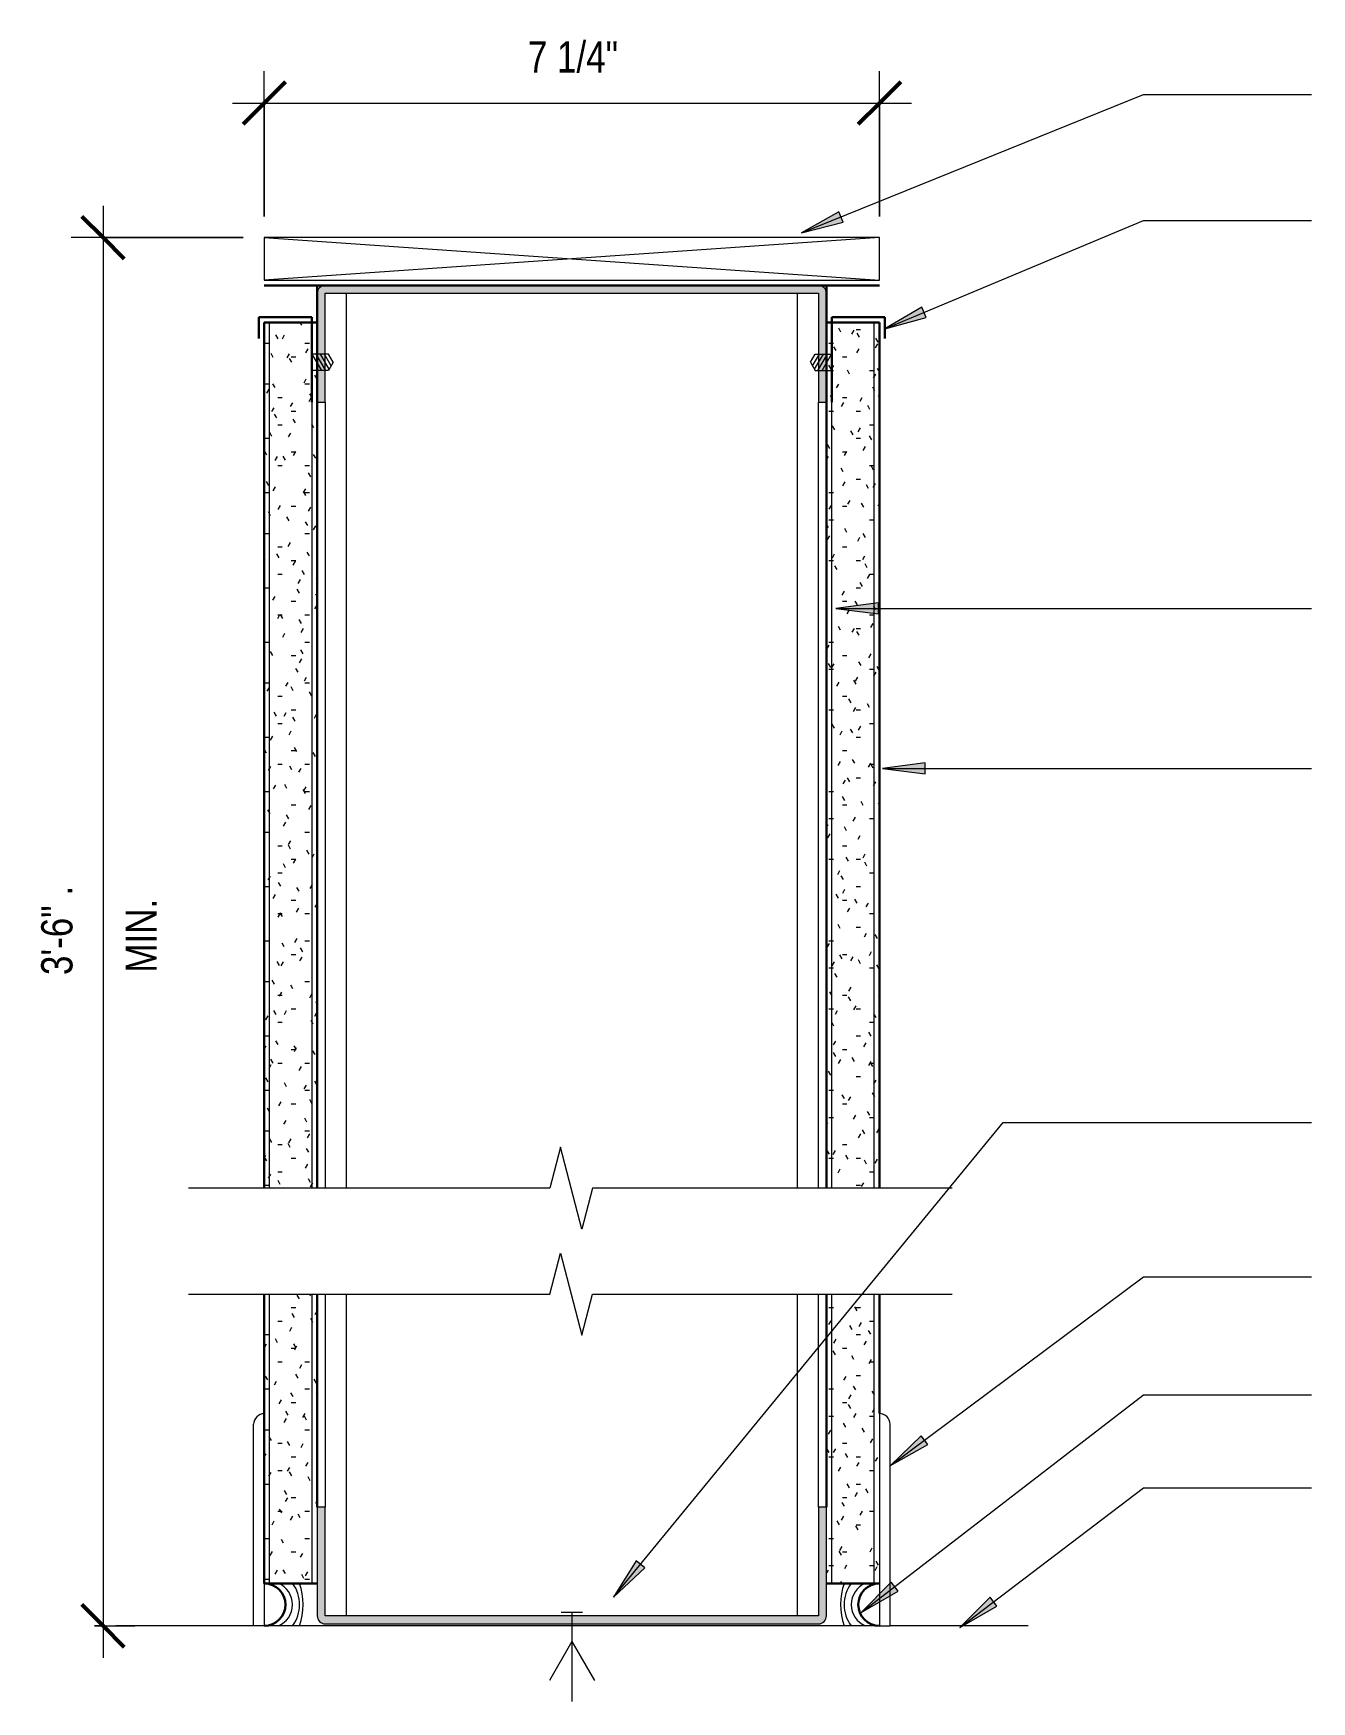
# Model space of a CAD drawing. Header units: inches. Extents: x 28 to 702, y -40 to 115.
# Drawn here: x 511.1 to 526.16, y 93.44 to 113.09 of the extents above; entities that cross this region are included whole.
import ezdxf

# ---------------------------------------------------------------- set-up
doc = ezdxf.new("R2010")
doc.units = ezdxf.units.IN
doc.header["$MEASUREMENT"] = 0
for name, color, linetype, lineweight in [('A-ANNO-DIMS', 211, 'Continuous', 9), ('A-ANNO-DIMS-4', 211, 'Continuous', 9), ('A-DETL', 90, 'Continuous', 9), ('A-DETL-GENF', 92, 'Continuous', 9), ('A-DETL-MEDM', 33, 'Continuous', 30), ('A-DETL-WIDE', 214, 'Continuous', 18), ('G-ANNO-TEXT', 231, 'Continuous', 9)]:
    doc.layers.add(name, color=color, linetype=linetype, lineweight=lineweight)
doc.styles.add('Arial', font='arial.ttf', dxfattribs={"width": 0.8, "height": 0.368825})
doc.dimstyles.new('Linear_-_3_32__Arial_1', dxfattribs={"dimscale": 12, "dimtxt": 0.375, "dimasz": 0.041667, "dimexe": 0.03125, "dimexo": 0.020833, "dimgap": 0.020833, "dimtad": 1, "dimdec": 1, "dimrnd": 0.5, "dimzin": 3, "dimdsep": 46, "dimlunit": 4, "dimtxsty": 'Arial', "dimblk1": 'OBLIQUE', "dimblk2": 'OBLIQUE', "dimsah": 1, "dimcen": 0.09, "dimdle": 0.03125, "dimazin": 0, "dimtfac": 1, "dimtdec": 4, "dimtix": 1, "dimtmove": 0, "dimatfit": 3, "dimfxl": 1, "dimtvp": 1, "dimtfill": 1, "dimfrac": 2, "dimtolj": 1, "dimtzin": 0, "dimarcsym": 2})
doc.dimstyles.new('SPARCH_-_3_32__1_8__TOL_', dxfattribs={"dimscale": 12, "dimtxt": 0.375, "dimasz": 0.041667, "dimexe": 0.03125, "dimexo": 0.020833, "dimgap": 0.020833, "dimtad": 1, "dimdec": 3, "dimrnd": 0.125, "dimzin": 3, "dimdsep": 46, "dimlunit": 4, "dimtxsty": 'Arial', "dimblk1": 'OBLIQUE', "dimblk2": 'OBLIQUE', "dimsah": 1, "dimcen": 0.09, "dimdle": 0.03125, "dimazin": 0, "dimtfac": 1, "dimtdec": 4, "dimtix": 1, "dimtmove": 0, "dimatfit": 3, "dimfxl": 1, "dimtvp": 1, "dimtfill": 1, "dimfrac": 2, "dimtolj": 1, "dimtzin": 0, "dimarcsym": 2})

# ---------------------------------------------------------------- blocks, each defined once
blk = doc.blocks.new('LGF - C Studs-Side1 - 6_-10843-TYPE F1 - PARTIAL HEIGHT GUARDRAIL PARTITION')
at = {"layer": 'A-DETL-GENF'}
for p, q in [((3.79, 5.813), (1.281, 5.813)), ((14.3, 5.813), (5.04, 5.813)), ((0, 5.563), (3.79, 5.563)), ((5.04, 5.563), (15.581, 5.563)), ((3.79, 0.25), (0, 0.25)), ((15.581, 0.25), (5.04, 0.25)), ((1.281, 0), (3.79, 0)), ((5.04, 0), (14.3, 0))]:
    blk.add_line(p, q, dxfattribs=at)
blk = doc.blocks.new('Resilient Flat Base-Section - 2 1_2_-10826-TYPE F1 - PARTIAL HEIGHT GUARDRAIL PARTITION')
at = {"layer": 'A-DETL-GENF'}
for p, q in [((-1.291, 1.766), (-1.291, 2.266)), ((-1.291, 2.266), (-1.166, 2.266)), ((-1.166, 2.266), (-1.166, -0.109))]:
    blk.add_line(p, q, dxfattribs=at)
blk.add_arc((-1.291, -0.109), 0.125, 270, 0, dxfattribs=at)
blk = doc.blocks.new('Caulking-Section - 1_2_-10811-TYPE F1 - PARTIAL HEIGHT GUARDRAIL PARTITION')
at = {"layer": 'A-DETL-GENF'}
for centre, radius, start, end in [((0.125, 0.25), 0.271, 292.6199, 67.3801), ((0.063, 0.25), 0.417, 323.1301, 36.8699), ((-0.25, 0.25), 0.771, 341.0754, 18.9246)]:
    blk.add_arc(centre, radius, start, end, dxfattribs=at)
at = {"layer": 'A-DETL-MEDM'}
blk.add_arc((0.063, 0.25), 0.25, 270, 90, dxfattribs=at)
blk = doc.blocks.new('Caulking-Section - 1_2_-8352-TYPE F1 - PARTIAL HEIGHT GUARDRAIL PARTITION')
at = {"layer": 'A-DETL-GENF'}
for centre, radius, start, end in [((0.125, -0.25), 0.271, 292.6199, 67.3801), ((0.063, -0.25), 0.417, 323.1301, 36.8699), ((-0.25, -0.25), 0.771, 341.0754, 18.9246)]:
    blk.add_arc(centre, radius, start, end, dxfattribs=at)
at = {"layer": 'A-DETL-MEDM'}
blk.add_arc((0.063, -0.25), 0.25, 270, 90, dxfattribs=at)
blk = doc.blocks.new('Gypsum Wallboard-Section2 - 5_8_-10844-TYPE F1 - PARTIAL HEIGHT GUARDRAIL PARTITION')
at = {"layer": 'A-DETL-GENF'}
h = blk.add_hatch(dxfattribs=at)
h.set_pattern_fill('FP_16', color=256, style=0, pattern_type=2)
h.set_pattern_definition([(270, (455.684, -36.698), (0.16, -0.64), [0.053, -0.427, 0.053, -0.427, -2.56]), (270, (455.684, -36.698), (0.16, -0.64), [-0.96, 0.053, -0.907, 0.053, -0.427, -1.12]), (270, (455.684, -36.698), (0.16, -0.64), [-2.4, 0.053, -0.267, 0.053, -0.747]), (30, (455.764, -36.938), (0.47425626, 0.458564065), [0.053, -0.427, 0.053, -0.427, -2.56]), (30, (455.764, -36.938), (0.47425626, 0.458564065), [-0.96, 0.053, -0.907, 0.053, -0.427, -1.12]), (30, (455.764, -36.938), (0.47425626, 0.458564065), [-2.4, 0.053, -0.267, 0.053, -0.747]), (150, (456.084, -37.018), (-0.63425626, 0.181435935), [0.053, -0.427, 0.053, -0.427, -2.56]), (150, (456.084, -37.018), (-0.63425626, 0.181435935), [-0.96, 0.053, -0.907, 0.053, -0.427, -1.12]), (150, (456.084, -37.018), (-0.63425626, 0.181435935), [-2.4, 0.053, -0.267, 0.053, -0.747])])
h.paths.add_polyline_path([(0, -0.625), (3.407, -0.625), (3.407, 0), (0, 0)], flags=0)
h.paths.add_polyline_path([(4.657, -0.625), (14.854, -0.625), (14.854, 0), (4.657, 0)], flags=0)
for p, q in [((0, -0.062), (3.407, -0.062)), ((4.657, -0.062), (14.854, -0.062)), ((0, -0.563), (3.407, -0.563)), ((4.657, -0.563), (14.854, -0.563))]:
    blk.add_line(p, q, dxfattribs=at)
at = {"layer": 'A-DETL-MEDM'}
for p, q in [((3.407, 0), (0, 0)), ((0, 0), (0, -0.625)), ((14.854, 0), (4.657, 0)), ((14.854, -0.625), (14.854, 0)), ((0.898, -0.625), (3.407, -0.625)), ((4.657, -0.625), (13.917, -0.625))]:
    blk.add_line(p, q, dxfattribs=at)
blk = doc.blocks.new('Gypsum Wallboard-Section2 - 5_8_-V8-TYPE F1 - PARTIAL HEIGHT GUARDRAIL PARTITION')
at = {"layer": 'A-DETL-GENF'}
h = blk.add_hatch(dxfattribs=at)
h.set_pattern_fill('FP_17', color=256, style=0, pattern_type=2)
h.set_pattern_definition([(270, (455.684, -30.073), (0.16, -0.64), [0.053, -0.427, 0.053, -0.427, -2.56]), (270, (455.684, -30.073), (0.16, -0.64), [-0.96, 0.053, -0.907, 0.053, -0.427, -1.12]), (270, (455.684, -30.073), (0.16, -0.64), [-2.4, 0.053, -0.267, 0.053, -0.747]), (30, (455.764, -30.313), (0.47425626, 0.458564065), [0.053, -0.427, 0.053, -0.427, -2.56]), (30, (455.764, -30.313), (0.47425626, 0.458564065), [-0.96, 0.053, -0.907, 0.053, -0.427, -1.12]), (30, (455.764, -30.313), (0.47425626, 0.458564065), [-2.4, 0.053, -0.267, 0.053, -0.747]), (150, (456.084, -30.393), (-0.63425626, 0.181435935), [0.053, -0.427, 0.053, -0.427, -2.56]), (150, (456.084, -30.393), (-0.63425626, 0.181435935), [-0.96, 0.053, -0.907, 0.053, -0.427, -1.12]), (150, (456.084, -30.393), (-0.63425626, 0.181435935), [-2.4, 0.053, -0.267, 0.053, -0.747])])
h.paths.add_polyline_path([(0, -0.625), (3.407, -0.625), (3.407, 0), (0, 0)], flags=0)
h.paths.add_polyline_path([(4.657, -0.625), (14.854, -0.625), (14.854, 0), (4.657, 0)], flags=0)
for p, q in [((0, -0.062), (3.407, -0.062)), ((4.657, -0.062), (14.854, -0.062)), ((0, -0.563), (3.407, -0.563)), ((4.657, -0.563), (14.854, -0.563))]:
    blk.add_line(p, q, dxfattribs=at)
at = {"layer": 'A-DETL-MEDM'}
for p, q in [((0, 0), (0, -0.625)), ((3.407, 0), (0.898, 0)), ((13.917, 0), (4.657, 0)), ((14.854, -0.625), (14.854, 0)), ((2, -0.625), (3.407, -0.625)), ((4.657, -0.625), (14.854, -0.625))]:
    blk.add_line(p, q, dxfattribs=at)
blk = doc.blocks.new('Break Line2 - Break Line-10845-TYPE F1 - PARTIAL HEIGHT GUARDRAIL PARTITION')
at = {"layer": 'A-DETL-GENF'}
for p, q in [((-0.25, 0), (-0.125, 0.484)), ((-0.125, 0.484), (0.125, -0.484)), ((-4.51, 0), (-0.25, 0)), ((0.125, -0.484), (0.25, 0)), ((0.25, 0), (4.49, 0))]:
    blk.add_line(p, q, dxfattribs=at)
blk = doc.blocks.new('Break Line2 - Break Line-10846-TYPE F1 - PARTIAL HEIGHT GUARDRAIL PARTITION')
at = {"layer": 'A-DETL-GENF'}
for p, q in [((-0.25, 0), (-0.125, 0.484)), ((-0.125, 0.484), (0.125, -0.484)), ((-4.49, 0), (-0.25, 0)), ((0.125, -0.484), (0.25, 0)), ((0.25, 0), (4.51, 0))]:
    blk.add_line(p, q, dxfattribs=at)
blk = doc.blocks.new('Channel Studs-Section1 - 6_-10847-TYPE F1 - PARTIAL HEIGHT GUARDRAIL PARTITION')
at = {"layer": 'A-DETL-GENF'}
blk.add_hatch(color=256, dxfattribs=at).paths.add_polyline_path([(-0.772, 2.235), (-0.797, 2.232), (-0.819, 2.222), (-0.839, 2.207), (-0.854, 2.188), (-0.863, 2.165), (-0.866, 2.141), (-0.866, 0.86), (-0.772, 0.86), (-0.772, 2.141), (5.04, 2.141), (5.04, 0.86), (5.134, 0.86), (5.134, 2.141), (5.131, 2.165), (5.121, 2.188), (5.106, 2.207), (5.087, 2.222), (5.064, 2.232), (5.04, 2.235)], flags=0)
for p, q in [((5.04, 2.235), (-0.772, 2.235)), ((-0.866, 2.141), (-0.866, 0.86)), ((-0.772, 0.86), (-0.772, 2.141)), ((-0.772, 2.141), (5.04, 2.141)), ((5.04, 2.141), (5.04, 0.86)), ((5.134, 0.86), (5.134, 2.141)), ((-0.866, 0.86), (-0.772, 0.86)), ((5.04, 0.86), (5.134, 0.86))]:
    blk.add_line(p, q, dxfattribs=at)
for centre, radius, start, end in [((-0.772, 2.141), 0.0937, 90, 180), ((5.04, 2.141), 0.0938, 0, 90)]:
    blk.add_arc(centre, radius, start, end, dxfattribs=at)
blk = doc.blocks.new('Resilient Flat Base-Section - 2 1_2_-8343-TYPE F1 - PARTIAL HEIGHT GUARDRAIL PARTITION')
at = {"layer": 'A-DETL-GENF'}
for p, q in [((-1.291, 0.234), (-1.291, -2.266)), ((-1.166, -2.266), (-1.166, 0.109)), ((-1.291, -2.266), (-1.166, -2.266))]:
    blk.add_line(p, q, dxfattribs=at)
blk.add_arc((-1.291, 0.109), 0.125, 360, 90, dxfattribs=at)
blk = doc.blocks.new('Channel Studs-Section1 - 6_-8460-TYPE F1 - PARTIAL HEIGHT GUARDRAIL PARTITION')
at = {"layer": 'A-DETL-GENF'}
blk.add_hatch(color=256, dxfattribs=at).paths.add_polyline_path([(5.04, -0.86), (5.04, -2.141), (-0.772, -2.141), (-0.772, -0.86), (-0.866, -0.86), (-0.866, -2.141), (-0.863, -2.165), (-0.854, -2.188), (-0.839, -2.207), (-0.819, -2.222), (-0.797, -2.232), (-0.772, -2.235), (5.04, -2.235), (5.064, -2.232), (5.087, -2.222), (5.106, -2.207), (5.121, -2.188), (5.131, -2.165), (5.134, -2.141), (5.134, -0.86)], flags=0)
for p, q in [((-0.772, -0.86), (-0.866, -0.86)), ((-0.866, -0.86), (-0.866, -2.141)), ((-0.772, -2.141), (-0.772, -0.86)), ((5.134, -0.86), (5.04, -0.86)), ((5.04, -0.86), (5.04, -2.141)), ((5.134, -2.141), (5.134, -0.86)), ((5.04, -2.141), (-0.772, -2.141)), ((-0.772, -2.235), (5.04, -2.235))]:
    blk.add_line(p, q, dxfattribs=at)
for centre, start, end in [((-0.772, -2.141), 180, 270), ((5.04, -2.141), 270, 0)]:
    blk.add_arc(centre, 0.0938, start, end, dxfattribs=at)
blk = doc.blocks.new('DIMBLOCK8-TYPE F1 - PARTIAL HEIGHT GUARDRAIL PARTITION')
at = {"layer": 'A-ANNO-DIMS-4'}
for p, q in [((511.92, 111.063), (511.92, 93.959)), ((513.57, 110.688), (511.545, 110.688)), ((511.92, 110.688), (513.57, 110.688)), ((511.82, 94.334), (512.295, 94.334)), ((511.92, 94.334), (511.82, 94.334))]:
    blk.add_line(p, q, dxfattribs=at)
at = {"layer": 'A-ANNO-DIMS-4', "lineweight": 50}
for p, q in [((511.92, 110.688), (511.67, 110.938)), ((511.92, 110.688), (512.17, 110.438)), ((511.92, 94.334), (511.67, 94.584)), ((511.92, 94.334), (512.17, 94.084))]:
    blk.add_line(p, q, dxfattribs=at)
at = {"layer": 'A-ANNO-DIMS-4', "color": 0, "insert": (511.191, 102.001), "char_height": 0.3688, "width": 1.22538, "attachment_point": 1, "rotation": 90, "line_spacing_factor": 0.938532, "style": 'Arial', "bg_fill": 3, "box_fill_scale": 1.25, "bg_fill_color": 0, "bg_fill_transparency": 0}
blk.add_mtext('3\'-6" .', dxfattribs=at)
blk = doc.blocks.new('_Oblique')
at = {"color": 0, "linetype": 'ByBlock', "lineweight": -2}
blk.add_line((-0.5, -0.5), (0.5, 0.5), dxfattribs=at)
blk = doc.blocks.new('DIMBLOCK9-TYPE F1 - PARTIAL HEIGHT GUARDRAIL PARTITION')
at = {"layer": 'A-ANNO-DIMS-4'}
for p, q in [((513.82, 110.938), (513.82, 112.649)), ((521.07, 110.938), (521.07, 112.649)), ((513.445, 112.274), (521.445, 112.274)), ((513.82, 112.274), (513.82, 110.938)), ((521.07, 112.274), (521.07, 110.938))]:
    blk.add_line(p, q, dxfattribs=at)
at = {"layer": 'A-ANNO-DIMS-4', "lineweight": 50}
for p, q in [((513.82, 112.274), (514.07, 112.524)), ((521.07, 112.274), (521.32, 112.524)), ((513.82, 112.274), (513.57, 112.024)), ((521.07, 112.274), (520.82, 112.024))]:
    blk.add_line(p, q, dxfattribs=at)
at = {"layer": 'A-ANNO-DIMS-4', "color": 0, "insert": (516.926, 113.002), "char_height": 0.3688, "width": 1.24615, "attachment_point": 1, "line_spacing_factor": 0.938532, "style": 'Arial', "bg_fill": 3, "box_fill_scale": 1.25, "bg_fill_color": 0, "bg_fill_transparency": 0}
blk.add_mtext('7 1/4"', dxfattribs=at)

msp = doc.modelspace()

# ---------------------------------------------------------------- hatches: boundary and pattern name
at = {"layer": 'G-ANNO-TEXT'}
for points in [[(521.131486, 109.615497), (521.618255, 109.747367), (521.567538, 109.868858)], [(520.5569, 106.320243), (521.0569, 106.254417), (521.0569, 106.38607)], [(521.106553, 104.435327), (521.606553, 104.369501), (521.606553, 104.501153)], [(521.199808, 96.222504), (521.640009, 96.468586), (521.561319, 96.574133)], [(517.936621, 94.672124), (518.304812, 95.016751), (518.20307, 95.100303)], [(520.852397, 94.49103), (521.28854, 94.744234), (521.208144, 94.848489)], [(522.014674, 94.316424), (522.452773, 94.566228), (522.373191, 94.671105)]]:
    msp.add_hatch(color=7, dxfattribs=at).paths.add_polyline_path(points, flags=0)

# ---------------------------------------------------------------- linework, layer by layer
at = {"layer": 'A-DETL', "lineweight": 18}
for p, q in [((521.069815, 110.688495), (513.819815, 110.688495)), ((513.819815, 110.688495), (513.819815, 110.188495)), ((521.069815, 110.188495), (521.069815, 110.688495)), ((513.819815, 110.188495), (521.069815, 110.188495))]:
    msp.add_line(p, q, dxfattribs=at)
at = {"layer": 'A-DETL'}
for p, q in [((513.819815, 110.688495), (521.069815, 110.188495)), ((521.069815, 110.688495), (513.819815, 110.188495)), ((514.576525, 109.316376), (514.382315, 109.316376)), ((514.496967, 109.123114), (514.385387, 109.316376)), ((514.544752, 109.123114), (514.433172, 109.316376)), ((514.584531, 109.13698), (514.480956, 109.316376)), ((514.608423, 109.178362), (514.528741, 109.316376)), ((514.632315, 109.219745), (514.576525, 109.316376)), ((520.257315, 109.219745), (520.313105, 109.316376)), ((520.281207, 109.178362), (520.36089, 109.316376)), ((520.3051, 109.13698), (520.408674, 109.316376)), ((520.313105, 109.316376), (520.507315, 109.316376)), ((520.344879, 109.123114), (520.456459, 109.316376)), ((520.392663, 109.123114), (520.504243, 109.316376)), ((514.576525, 109.123114), (514.382315, 109.123114)), ((514.632315, 109.219745), (514.576525, 109.123114)), ((520.257315, 109.219745), (520.313105, 109.123114)), ((520.313105, 109.123114), (520.507315, 109.123114)), ((517.319815, 94.496869), (517.569815, 94.496869)), ((517.444815, 94.496869), (517.444815, 93.441275)), ((517.444815, 94.149717), (517.179882, 93.690839)), ((517.444815, 94.149717), (517.709748, 93.690839))]:
    msp.add_line(p, q, dxfattribs=at)
at = {"layer": 'A-DETL', "lineweight": 30}
for p, q in [((513.819815, 110.125995), (521.069815, 110.125995)), ((514.444815, 108.750995), (514.444815, 110.125995)), ((520.444815, 108.750995), (520.444815, 110.125995)), ((514.382315, 109.750995), (513.757315, 109.750995)), ((513.757315, 109.750995), (513.757315, 109.500995)), ((514.382315, 108.750995), (514.382315, 109.750995)), ((520.507315, 109.750995), (521.132315, 109.750995)), ((520.507315, 108.750995), (520.507315, 109.750995)), ((521.132315, 109.750995), (521.132315, 109.500995))]:
    msp.add_line(p, q, dxfattribs=at)
at = {"layer": 'A-DETL-WIDE'}
for p, q in [((521.069815, 94.334238), (512.069815, 94.334238)), ((522.819815, 94.334238), (521.194815, 94.334238))]:
    msp.add_line(p, q, dxfattribs=at)
at = {"layer": 'G-ANNO-TEXT', "color": 7}
for p, q in [((524.179795, 112.374468), (526.162273, 112.374468)), ((521.131486, 109.615497), (524.179795, 110.888013)), ((524.179795, 110.888013), (526.162273, 110.888013)), ((521.567538, 109.868858), (521.131486, 109.615497)), ((521.618255, 109.747367), (521.567538, 109.868858)), ((521.131486, 109.615497), (521.618255, 109.747367)), ((521.0569, 106.38607), (520.5569, 106.320243)), ((521.0569, 106.254417), (521.0569, 106.38607)), ((520.5569, 106.320243), (521.0569, 106.254417)), ((520.5569, 106.320243), (526.162273, 106.320243)), ((521.606553, 104.501153), (521.106553, 104.435327)), ((521.106553, 104.435327), (521.606553, 104.369501)), ((521.106553, 104.435327), (526.162273, 104.435327)), ((521.606553, 104.369501), (521.606553, 104.501153)), ((517.936621, 94.672124), (522.528006, 100.263087)), ((522.528006, 100.263087), (526.162273, 100.263087)), ((521.199808, 96.222504), (524.179795, 98.444212)), ((524.179795, 98.444212), (526.162273, 98.444212)), ((520.852397, 94.49103), (524.179795, 97.056943)), ((524.179795, 97.056943), (526.162273, 97.056943)), ((521.561319, 96.574133), (521.199808, 96.222504)), ((521.640009, 96.468586), (521.561319, 96.574133)), ((521.199808, 96.222504), (521.640009, 96.468586)), ((522.014674, 94.316424), (524.179795, 95.959351)), ((524.179795, 95.959351), (526.162273, 95.959351)), ((518.20307, 95.100303), (517.936621, 94.672124)), ((517.936621, 94.672124), (518.304812, 95.016751)), ((518.304812, 95.016751), (518.20307, 95.100303)), ((521.208144, 94.848489), (520.852397, 94.49103)), ((520.852397, 94.49103), (521.28854, 94.744234)), ((521.28854, 94.744234), (521.208144, 94.848489)), ((522.373191, 94.671105), (522.014674, 94.316424)), ((522.014674, 94.316424), (522.452773, 94.566228)), ((522.452773, 94.566228), (522.373191, 94.671105))]:
    msp.add_line(p, q, dxfattribs=at)

# ---------------------------------------------------------------- block references
at = {"layer": 'A-DETL-GENF'}
for name, p, rotation in [('Channel Studs-Section1 - 6_-8460-TYPE F1 - PARTIAL HEIGHT GUARDRAIL PARTITION', (519.578585, 107.89114), 180), ('LGF - C Studs-Side1 - 6_-10843-TYPE F1 - PARTIAL HEIGHT GUARDRAIL PARTITION', (520.351065, 94.451426), 89.99999999999993), ('Gypsum Wallboard-Section2 - 5_8_-10844-TYPE F1 - PARTIAL HEIGHT GUARDRAIL PARTITION', (513.819815, 94.834238), 90.00000000000007), ('Gypsum Wallboard-Section2 - 5_8_-V8-TYPE F1 - PARTIAL HEIGHT GUARDRAIL PARTITION', (520.444815, 94.834238), 90.0000000000001), ('Break Line2 - Break Line-10846-TYPE F1 - PARTIAL HEIGHT GUARDRAIL PARTITION', (517.43634, 99.490929), 180), ('Resilient Flat Base-Section - 2 1_2_-10826-TYPE F1 - PARTIAL HEIGHT GUARDRAIL PARTITION', (512.528505, 96.600343), 180), ('Channel Studs-Section1 - 6_-10847-TYPE F1 - PARTIAL HEIGHT GUARDRAIL PARTITION', (519.578585, 96.59253), 180), ('Caulking-Section - 1_2_-10811-TYPE F1 - PARTIAL HEIGHT GUARDRAIL PARTITION', (521.132613, 94.834238), 180)]:
    msp.add_blockref(name, p, dxfattribs=dict(at, rotation=rotation))
for name, p in [('Break Line2 - Break Line-10845-TYPE F1 - PARTIAL HEIGHT GUARDRAIL PARTITION', (517.43634, 98.240929)), ('Resilient Flat Base-Section - 2 1_2_-8343-TYPE F1 - PARTIAL HEIGHT GUARDRAIL PARTITION', (522.361125, 96.600343)), ('Caulking-Section - 1_2_-8352-TYPE F1 - PARTIAL HEIGHT GUARDRAIL PARTITION', (513.757017, 94.834238))]:
    msp.add_blockref(name, p, dxfattribs=at)

# ---------------------------------------------------------------- next in the draw order: dimensions: what is measured, and where the dimension line sits
at = {"layer": 'A-ANNO-DIMS'}
dim = msp.add_linear_dim(base=(511.919503, 94.334238), p1=(513.819815, 110.688495), p2=(512.069815, 94.334238), angle=90, text='3\'-6" .', dimstyle='Linear_-_3_32__Arial_1', override={"dimpost": '<>', "dimfxl": 16.44762}, dxfattribs=at)
dim.commit()
dim.dimension.update_dxf_attribs({"geometry": 'DIMBLOCK8-TYPE F1 - PARTIAL HEIGHT GUARDRAIL PARTITION', "text_midpoint": (511.481066, 102.511366)})

# ---------------------------------------------------------------- next in the draw order: texts
at = {"layer": 'G-ANNO-TEXT', "color": 7, "insert": (512.184991, 102.02875), "char_height": 0.3688249, "width": 1.026, "attachment_point": 1, "rotation": 90, "line_spacing_factor": 0.938532, "style": 'Arial'}
msp.add_mtext('MIN.', dxfattribs=at)

# ---------------------------------------------------------------- next in the draw order: dimensions: what is measured, and where the dimension line sits
at = {"layer": 'A-ANNO-DIMS'}
dim = msp.add_linear_dim(base=(521.069815, 112.273886), p1=(513.819815, 110.688495), p2=(521.069815, 110.688495), dimstyle='SPARCH_-_3_32__1_8__TOL_', override={"dimpost": '<>', "dimfxl": 7.25}, dxfattribs=at)
dim.commit()
dim.dimension.update_dxf_attribs({"geometry": 'DIMBLOCK9-TYPE F1 - PARTIAL HEIGHT GUARDRAIL PARTITION', "text_midpoint": (517.444815, 112.714588)})

# ---------------------------------------------------------------- next in the draw order: hatches: boundary and pattern name
at = {"layer": 'G-ANNO-TEXT'}
msp.add_hatch(color=7, dxfattribs=at).paths.add_polyline_path([(520.152606, 110.744284), (520.640773, 110.870877), (520.591375, 110.99291)], flags=0)

# ---------------------------------------------------------------- next in the draw order: linework, layer by layer
at = {"layer": 'G-ANNO-TEXT', "color": 7}
for p, q in [((520.152606, 110.744284), (524.179795, 112.374468)), ((520.591375, 110.99291), (520.152606, 110.744284)), ((520.152606, 110.744284), (520.640773, 110.870877)), ((520.640773, 110.870877), (520.591375, 110.99291))]:
    msp.add_line(p, q, dxfattribs=at)

doc.saveas('drawing.dxf')
